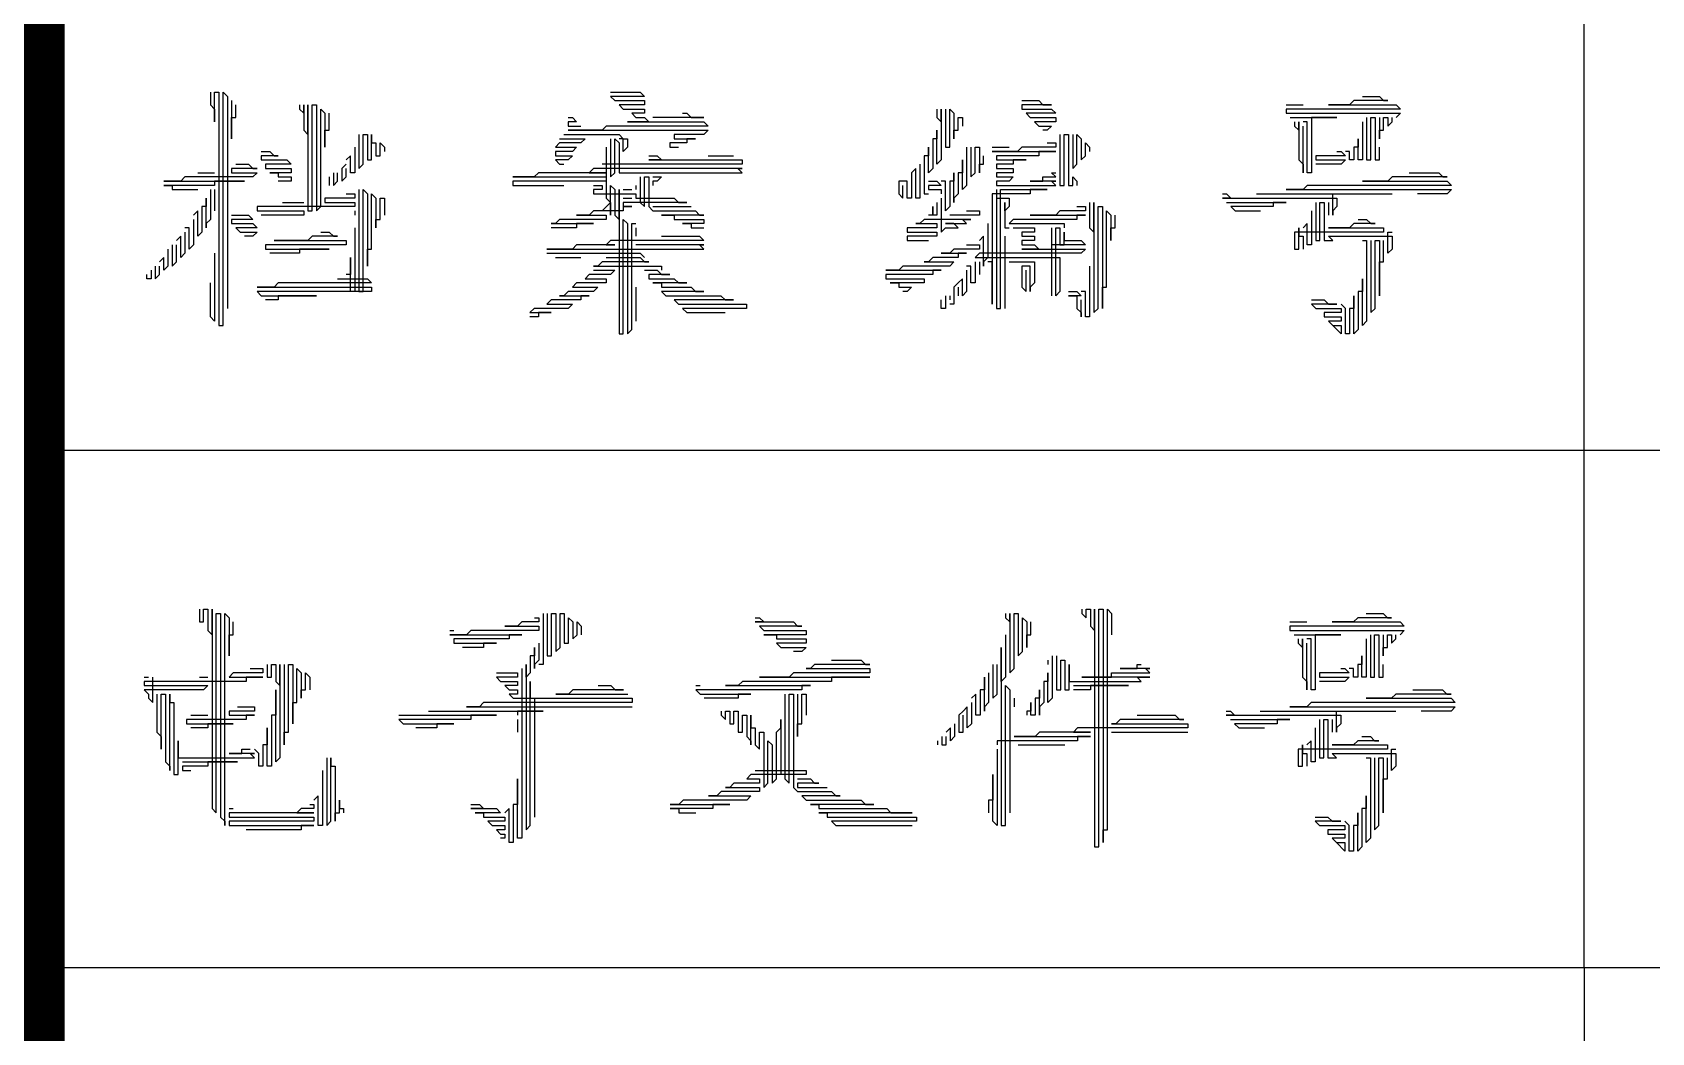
# Model space of a CAD drawing. Header units: inches. Extents: x -10386 to 73614, y -7144 to 52256.
# Drawn here: x 63614 to 66119, y -3244 to -1697 of the extents above; entities that cross this region are included whole.
import ezdxf

# ---------------------------------------------------------------- set-up
doc = ezdxf.new("R2010")
doc.units = ezdxf.units.IN
doc.header["$MEASUREMENT"] = 0
doc.layers.add('TITLE_BLOCK_A1$0$TITLE', color=7, linetype='Continuous')

msp = doc.modelspace()

# ---------------------------------------------------------------- linework, layer by layer
at = {"layer": 'TITLE_BLOCK_A1$0$TITLE'}
for p, q in [((66014.1, -3143.5), (66014.1, -343.5)), ((63614.1, -2343.5), (72114.1, -2343.5)), ((63614.1, -3143.5), (72114.1, -3143.5)), ((66014.1, -3143.5), (66014.1, -4743.5))]:
    msp.add_line(p, q, dxfattribs=at)
at = {"layer": 'TITLE_BLOCK_A1$0$TITLE', "const_width": 100}
msp.add_lwpolyline([(63614.1, 50656.5), (63614.1, -5543.5)], dxfattribs=at)
at = {"layer": 'TITLE_BLOCK_A1$0$TITLE'}
for points in [[(63889.5, -1789.4), (63889.5, -1809.1), (63896, -1815.6), (63896, -1835.3), (63896, -1789.4), (63902.6, -1789.4), (63902.6, -2150.3), (63909.2, -2150.3), (63909.2, -1789.4), (63915.7, -1796), (63915.7, -2124.1)], [(63922.3, -1802.5), (63922.3, -1861.6), (63922.3, -1828.8), (63928.8, -1828.8), (63928.8, -1809.1)], [(64508.4, -1789.4), (64554.3, -1789.4), (64560.9, -1796), (64508.4, -1796), (64514.9, -1802.5), (64560.9, -1802.5), (64560.9, -1809.1), (64521.5, -1809.1), (64528, -1815.6), (64560.9, -1815.6), (64560.9, -1822.2), (64541.2, -1822.2), (64547.7, -1828.8), (64560.9, -1828.8), (64567.4, -1835.3), (64534.6, -1835.3), (64633, -1835.3), (64652.7, -1835.3), (64659.3, -1841.9), (64560.9, -1841.9), (64501.8, -1841.9), (64495.2, -1848.5), (64442.7, -1848.5), (64541.2, -1848.5), (64639.6, -1848.5), (64659.3, -1848.5), (64652.7, -1855), (64606.8, -1855), (64606.8, -1861.6), (64639.6, -1861.6), (64626.5, -1861.6), (64626.5, -1868.1), (64600.2, -1868.1), (64600.2, -1874.7), (64613.4, -1874.7)], [(65144.4, -1802.5), (65170.7, -1802.5), (65177.2, -1809.1), (65190.4, -1809.1), (65144.4, -1809.1), (65144.4, -1815.6), (65190.4, -1815.6), (65196.9, -1822.2), (65151, -1822.2), (65157.6, -1828.8), (65196.9, -1828.8), (65196.9, -1835.3), (65164.1, -1835.3), (65170.7, -1841.9), (65190.4, -1841.9), (65183.8, -1848.5), (65177.2, -1848.5)], [(65671.2, -1796), (65697.5, -1796), (65704, -1802.5), (65710.6, -1802.5), (65658.1, -1802.5), (65651.5, -1809.1), (65618.7, -1809.1), (65717.2, -1809.1), (65723.7, -1809.1), (65730.3, -1815.6), (65631.9, -1815.6), (65553.1, -1815.6), (65553.1, -1822.2), (65651.5, -1822.2), (65730.3, -1822.2), (65723.7, -1828.8)], [(64027.3, -1809.1), (64027.3, -1815.6), (64033.8, -1822.2), (64033.8, -1809.1), (64033.8, -1848.5), (64040.4, -1855), (64040.4, -1809.1), (64040.4, -1907.5), (64040.4, -1973.1), (64047, -1973.1), (64047, -1874.7), (64047, -1809.1), (64053.5, -1809.1), (64053.5, -1907.5), (64053.5, -1973.1), (64060.1, -1966.6), (64060.1, -1868.1), (64060.1, -1815.6), (64066.7, -1822.2), (64066.7, -1874.7), (64066.7, -1848.5), (64073.2, -1848.5), (64073.2, -1822.2)], [(64619.9, -1822.2), (64626.5, -1822.2), (64633, -1828.8), (64652.7, -1828.8), (64574, -1828.8)], [(65013.2, -1815.6), (65013.2, -1828.8), (65019.7, -1835.3), (65019.7, -1815.6), (65019.7, -1894.4), (65013.2, -1901), (65013.2, -1848.5), (65013.2, -1861.6), (65006.6, -1861.6), (65006.6, -1907.5), (65000.1, -1914.1), (65000.1, -1874.7), (65000.1, -1887.8), (64993.5, -1887.8), (64993.5, -1946.9), (65000.1, -1946.9)], [(65026.3, -1815.6), (65026.3, -1874.7), (65032.9, -1874.7), (65032.9, -1815.6), (65039.4, -1822.2), (65039.4, -1861.6), (65039.4, -1848.5), (65046, -1848.5), (65046, -1828.8), (65052.6, -1828.8), (65052.6, -1841.9)], [(65553.1, -1809.1), (65579.4, -1809.1)], [(64442.7, -1828.8), (64449.3, -1828.8), (64455.9, -1835.3), (64442.7, -1835.3), (64442.7, -1841.9), (64462.4, -1841.9)], [(65559.7, -1828.8), (65566.2, -1828.8), (65631.9, -1828.8), (65592.5, -1828.8), (65592.5, -1835.3), (65592.5, -1914.1), (65585.9, -1914.1), (65585.9, -1835.3), (65579.4, -1835.3)], [(65566.2, -1835.3), (65566.2, -1841.9), (65572.8, -1848.5), (65572.8, -1835.3), (65572.8, -1894.4), (65579.4, -1901), (65579.4, -1914.1), (65579.4, -1841.9)], [(65671.2, -1835.3), (65671.2, -1894.4), (65664.7, -1894.4), (65664.7, -1861.6), (65664.7, -1874.7), (65658.1, -1874.7), (65658.1, -1894.4), (65651.5, -1894.4), (65651.5, -1881.3), (65645, -1881.3)], [(65677.8, -1828.8), (65677.8, -1894.4), (65684.4, -1894.4), (65684.4, -1828.8), (65690.9, -1828.8), (65690.9, -1894.4), (65697.5, -1894.4), (65697.5, -1874.7)], [(65697.5, -1828.8), (65697.5, -1861.6), (65697.5, -1848.5), (65704, -1848.5), (65704, -1828.8), (65710.6, -1828.8), (65710.6, -1841.9), (65717.2, -1835.3), (65717.2, -1828.8)], [(64112.6, -1874.7), (64112.6, -1914.1), (64106, -1914.1), (64106, -1887.8), (64099.5, -1894.4)], [(64119.2, -1855), (64119.2, -1907.5), (64125.7, -1901), (64125.7, -1855), (64132.3, -1855), (64132.3, -1894.4), (64138.8, -1894.4), (64138.8, -1855), (64138.8, -1868.1), (64145.4, -1868.1), (64145.4, -1887.8), (64152, -1887.8), (64152, -1868.1), (64158.5, -1874.7), (64158.5, -1881.3)], [(64508.4, -1861.6), (64508.4, -1920.6), (64514.9, -1914.1), (64514.9, -1861.6), (64521.5, -1868.1), (64521.5, -1914.1), (64528, -1914.1), (64626.5, -1914.1), (64711.8, -1914.1), (64705.2, -1907.5), (64711.8, -1907.5), (64613.4, -1907.5), (64514.9, -1907.5), (64482.1, -1907.5), (64475.5, -1914.1), (64501.8, -1914.1), (64403.4, -1914.1), (64396.8, -1914.1), (64390.2, -1920.6), (64357.4, -1920.6), (64455.9, -1920.6), (64501.8, -1920.6), (64501.8, -1927.2), (64403.4, -1927.2), (64357.4, -1927.2), (64357.4, -1933.8), (64436.2, -1933.8)], [(64429.6, -1861.6), (64469, -1861.6), (64462.4, -1868.1), (64429.6, -1868.1), (64423, -1874.7), (64455.9, -1874.7), (64449.3, -1881.3), (64423, -1881.3), (64423, -1887.8), (64449.3, -1887.8), (64442.7, -1894.4), (64423, -1894.4), (64429.6, -1901), (64436.2, -1901)], [(64436.2, -1855), (64521.5, -1855), (64528, -1861.6), (64534.6, -1861.6), (64534.6, -1874.7), (64528, -1881.3), (64528, -1861.6), (64521.5, -1861.6)], [(64501.8, -1874.7), (64501.8, -1953.5), (64508.4, -1960), (64508.4, -1979.7), (64508.4, -1933.8), (64514.9, -1940.3), (64514.9, -1979.7), (64521.5, -1986.3), (64521.5, -1940.3), (64521.5, -2038.8), (64521.5, -2137.2), (64521.5, -2163.5), (64528, -2163.5), (64528, -2065), (64528, -1986.3), (64534.6, -1992.8), (64534.6, -2091.3), (64534.6, -2163.5), (64541.2, -2156.9), (64541.2, -2058.5), (64541.2, -1992.8), (64547.7, -1992.8)], [(65059.1, -1874.7), (65059.1, -1933.8), (65052.6, -1940.3), (65052.6, -1894.4), (65052.6, -1914.1), (65046, -1914.1), (65046, -1946.9), (65039.4, -1953.5), (65039.4, -1960), (65039.4, -1914.1), (65039.4, -1927.2), (65032.9, -1927.2), (65032.9, -1966.6), (65026.3, -1973.1), (65026.3, -1927.2), (65019.7, -1927.2)], [(65065.7, -1874.7), (65065.7, -1920.6), (65072.2, -1914.1), (65072.2, -1874.7), (65078.8, -1874.7), (65078.8, -1914.1), (65078.8, -1901), (65085.4, -1901), (65085.4, -1887.8)], [(65183.8, -1868.1), (65196.9, -1868.1), (65196.9, -1874.7), (65144.4, -1874.7), (65137.9, -1881.3), (65098.5, -1881.3), (65196.9, -1881.3), (65170.7, -1881.3), (65170.7, -1887.8), (65105.1, -1887.8), (65105.1, -1894.4), (65151, -1894.4), (65131.3, -1894.4), (65131.3, -1901), (65105.1, -1901), (65105.1, -1907.5), (65131.3, -1907.5), (65131.3, -1914.1), (65105.1, -1914.1), (65105.1, -1920.6), (65131.3, -1920.6), (65124.7, -1927.2), (65105.1, -1927.2), (65105.1, -1933.8), (65196.9, -1933.8), (65190.4, -1927.2), (65196.9, -1927.2), (65157.6, -1927.2), (65177.2, -1927.2), (65177.2, -1920.6), (65196.9, -1920.6), (65190.4, -1914.1), (65196.9, -1914.1)], [(65098.5, -1874.7), (65124.7, -1874.7)], [(65203.5, -1855), (65203.5, -1933.8), (65210.1, -1933.8), (65210.1, -1855), (65216.6, -1855), (65216.6, -1933.8), (65223.2, -1933.8), (65223.2, -1920.6), (65229.7, -1927.2), (65229.7, -1933.8)], [(65223.2, -1855), (65223.2, -1907.5), (65229.7, -1901), (65229.7, -1855), (65236.3, -1861.6), (65236.3, -1894.4), (65242.9, -1887.8), (65242.9, -1868.1), (65249.4, -1874.7), (65249.4, -1881.3)], [(63928.8, -1901), (63948.5, -1901), (63955.1, -1907.5), (63961.7, -1907.5), (63922.3, -1907.5), (63922.3, -1914.1), (63961.7, -1914.1), (63955.1, -1920.6), (63856.7, -1920.6), (63850.1, -1920.6), (63843.5, -1927.2), (63817.3, -1927.2), (63915.7, -1927.2), (63942, -1927.2), (63896, -1927.2), (63896, -1933.8), (63817.3, -1933.8), (63830.4, -1933.8), (63830.4, -1940.3), (63869.8, -1940.3)], [(63968.2, -1881.3), (63981.3, -1881.3), (63987.9, -1887.8), (63994.5, -1887.8), (63968.2, -1887.8), (63968.2, -1894.4), (64007.6, -1894.4), (64014.2, -1901), (63974.8, -1901), (63974.8, -1907.5), (64014.2, -1907.5), (64014.2, -1914.1), (63981.3, -1914.1), (63994.5, -1914.1), (63994.5, -1920.6), (64014.2, -1920.6), (64014.2, -1927.2), (63994.5, -1927.2)], [(64099.5, -1901), (64092.9, -1907.5), (64092.9, -1927.2), (64099.5, -1920.6), (64099.5, -1907.5)], [(64567.4, -1887.8), (64580.5, -1887.8), (64587.1, -1894.4), (64567.4, -1894.4), (64665.9, -1894.4), (64711.8, -1894.4), (64711.8, -1901), (64613.4, -1901), (64514.9, -1901), (64495.2, -1901)], [(64659.3, -1887.8), (64698.7, -1887.8)], [(64986.9, -1901), (64986.9, -1953.5), (64980.4, -1953.5), (64980.4, -1907.5), (64973.8, -1914.1), (64973.8, -1920.6), (64973.8, -1953.5), (64967.2, -1953.5), (64967.2, -1927.2), (64960.7, -1927.2), (64954.1, -1927.2), (64954.1, -1946.9), (64960.7, -1953.5), (64960.7, -1933.8)], [(65631.9, -1881.3), (65638.4, -1881.3), (65645, -1887.8), (65599, -1887.8), (65599, -1894.4), (65645, -1894.4), (65638.4, -1901), (65599, -1901)], [(63869.8, -1914.1), (63896, -1914.1)], [(64073.2, -1920.6), (64073.2, -1933.8)], [(64079.8, -1914.1), (64079.8, -1933.8), (64086.3, -1927.2), (64086.3, -1914.1)], [(64554.3, -1920.6), (64554.3, -1960), (64560.9, -1966.6), (64560.9, -1920.6), (64567.4, -1920.6), (64567.4, -1966.6), (64574, -1973.1), (64639.6, -1973.1), (64646.2, -1979.7), (64652.7, -1979.7), (64587.1, -1979.7), (64606.8, -1979.7), (64606.8, -1986.3), (64652.7, -1986.3), (64652.7, -1992.8), (64619.9, -1992.8), (64633, -1992.8), (64633, -1999.4), (64652.7, -1999.4)], [(64574, -1920.6), (64587.1, -1920.6), (64580.5, -1927.2), (64574, -1927.2), (64574, -1933.8)], [(65000.1, -1927.2), (65013.2, -1927.2), (65019.7, -1933.8), (65000.1, -1933.8), (65000.1, -1940.3), (65019.7, -1940.3), (65019.7, -1946.9)], [(65743.4, -1914.1), (65789.4, -1914.1), (65795.9, -1920.6), (65802.5, -1920.6), (65717.2, -1920.6), (65710.6, -1927.2), (65671.2, -1927.2), (65769.7, -1927.2), (65802.5, -1927.2), (65809, -1933.8), (65710.6, -1933.8), (65612.2, -1933.8), (65585.9, -1933.8), (65579.4, -1940.3), (65553.1, -1940.3), (65651.5, -1940.3), (65750, -1940.3), (65809, -1940.3), (65802.5, -1946.9), (65756.5, -1946.9)], [(63889.5, -1940.3), (63889.5, -1986.3), (63882.9, -1992.8), (63882.9, -1999.4), (63882.9, -1953.5), (63882.9, -1966.6), (63876.3, -1966.6), (63876.3, -2006), (63869.8, -2012.5), (63869.8, -1973.1), (63863.2, -1979.7)], [(63896, -1940.3), (63896, -1973.1)], [(64099.5, -1946.9), (64112.6, -1946.9), (64112.6, -1953.5), (64066.7, -1953.5), (64066.7, -1960), (64112.6, -1960), (64112.6, -1966.6), (64014.2, -1966.6), (63961.7, -1966.6), (63961.7, -1973.1), (64033.8, -1973.1), (64033.8, -1979.7), (63968.2, -1979.7)], [(64119.2, -1940.3), (64119.2, -2038.8), (64119.2, -2097.8), (64125.7, -2097.8), (64125.7, -1999.4), (64125.7, -1940.3), (64132.3, -1946.9), (64132.3, -2045.3), (64132.3, -2058.5), (64132.3, -2032.2), (64138.8, -2032.2), (64138.8, -1946.9), (64145.4, -1953.5), (64145.4, -1999.4), (64145.4, -1986.3), (64152, -1986.3), (64152, -1953.5), (64158.5, -1953.5), (64158.5, -1979.7)], [(64482.1, -1933.8), (64495.2, -1933.8), (64495.2, -1940.3), (64482.1, -1940.3), (64482.1, -1946.9), (64547.7, -1946.9), (64547.7, -1953.5), (64606.8, -1953.5), (64613.4, -1960), (64626.5, -1960), (64528, -1960), (64528, -1966.6), (64541.2, -1966.6), (64528, -1966.6), (64528, -1973.1), (64482.1, -1973.1), (64475.5, -1979.7), (64455.9, -1979.7), (64501.8, -1979.7), (64501.8, -1986.3), (64429.6, -1986.3), (64423, -1992.8), (64416.5, -1992.8), (64482.1, -1992.8), (64455.9, -1992.8), (64455.9, -1999.4), (64416.5, -1999.4)], [(64528, -1940.3), (64541.2, -1940.3)], [(64528, -1953.5), (64541.2, -1953.5)], [(64547.7, -1933.8), (64547.7, -1940.3)], [(65019.7, -1953.5), (65019.7, -2006), (65026.3, -1999.4), (65046, -1999.4), (65039.4, -1992.8), (65026.3, -1992.8), (65059.1, -1992.8), (65052.6, -1986.3), (65065.7, -1986.3), (64993.5, -1986.3), (64986.9, -1992.8), (64980.4, -1992.8), (65013.2, -1992.8), (65013.2, -1999.4), (64967.2, -1999.4), (64967.2, -2006), (65013.2, -2006), (65013.2, -2012.5), (64967.2, -2012.5), (64967.2, -2019.1), (65000.1, -2019.1)], [(65105.1, -1940.3), (65105.1, -2038.8), (65105.1, -2124.1), (65111.6, -2124.1), (65111.6, -2025.6), (65111.6, -1940.3), (65118.2, -1940.3), (65183.8, -1940.3), (65157.6, -1940.3), (65157.6, -1946.9), (65098.5, -1946.9), (65098.5, -1953.5), (65098.5, -2051.9), (65098.5, -2117.5), (65098.5, -2051.9), (65091.9, -2051.9)], [(65105.1, -1953.5), (65124.7, -1953.5), (65124.7, -1960), (65124.7, -1966.6), (65118.2, -1973.1), (65118.2, -1960), (65118.2, -1999.4), (65124.7, -1999.4)], [(65454.7, -1946.9), (65461.2, -1946.9), (65467.8, -1953.5), (65454.7, -1953.5), (65553.1, -1953.5), (65631.9, -1953.5), (65631.9, -1960), (65631.9, -1966.6), (65625.3, -1973.1), (65625.3, -1979.7), (65625.3, -1946.9), (65631.9, -1946.9)], [(65507.2, -1946.9), (65605.6, -1946.9), (65704, -1946.9), (65717.2, -1946.9)], [(64001, -1960), (64033.8, -1960)], [(64112.6, -1973.1), (64112.6, -1979.7)], [(64495.2, -1973.1), (64508.4, -1960)], [(64574, -1966.6), (64633, -1966.6)], [(65013.2, -1960), (65013.2, -1979.7), (65006.6, -1979.7), (65006.6, -1966.6), (65006.6, -1979.7), (65000.1, -1979.7)], [(65059.1, -1973.1), (65078.8, -1973.1), (65078.8, -1979.7), (65032.9, -1979.7)], [(65229.7, -1966.6), (65242.9, -1966.6), (65242.9, -1973.1), (65203.5, -1973.1), (65196.9, -1979.7), (65157.6, -1979.7), (65242.9, -1979.7), (65229.7, -1979.7), (65229.7, -1986.3), (65131.3, -1986.3), (65124.7, -1992.8), (65210.1, -1992.8), (65210.1, -1999.4)], [(65249.4, -1960), (65249.4, -1999.4), (65256, -2006), (65256, -1960), (65256, -2058.5), (65256, -2130.6), (65262.6, -2124.1), (65262.6, -2025.6), (65262.6, -1966.6), (65269.1, -1966.6), (65269.1, -2065), (65269.1, -2124.1), (65269.1, -2091.3), (65275.7, -2091.3), (65275.7, -1992.8), (65275.7, -1973.1), (65282.2, -1979.7), (65282.2, -2019.1), (65282.2, -1999.4), (65288.8, -1999.4), (65288.8, -1979.7)], [(65461.2, -1960), (65553.1, -1960), (65533.4, -1960), (65533.4, -1966.6), (65467.8, -1966.6), (65474.4, -1973.1), (65513.7, -1973.1)], [(65592.5, -1973.1), (65592.5, -2025.6), (65585.9, -2025.6), (65585.9, -1992.8), (65579.4, -1999.4)], [(65599, -1960), (65599, -2019.1), (65605.6, -2019.1), (65605.6, -1960), (65612.2, -1960), (65612.2, -2019.1), (65618.7, -2019.1), (65625.3, -2019.1), (65618.7, -2012.5), (65717.2, -2012.5), (65717.2, -2019.1), (65717.2, -2032.2), (65710.6, -2038.8), (65710.6, -2006), (65717.2, -2006)], [(65618.7, -1960), (65618.7, -1979.7)], [(63863.2, -1986.3), (63863.2, -2025.6), (63856.7, -2032.2), (63856.7, -1999.4), (63850.1, -1999.4)], [(63922.3, -1979.7), (63948.5, -1979.7), (63955.1, -1986.3), (63922.3, -1986.3), (63922.3, -1992.8), (63955.1, -1992.8), (63961.7, -1999.4), (63928.8, -1999.4), (63935.4, -2006), (63961.7, -2006), (63955.1, -2012.5), (63942, -2012.5)], [(64112.6, -1999.4), (64112.6, -2097.8), (64106, -2097.8), (64106, -2045.3), (64106, -2071.6), (64099.5, -2071.6)], [(64547.7, -1999.4), (64547.7, -2006), (64547.7, -2012.5)], [(65131.3, -1999.4), (65137.9, -1999.4), (65164.1, -1999.4), (65164.1, -2006), (65144.4, -2006), (65144.4, -2012.5), (65164.1, -2012.5), (65164.1, -2019.1), (65144.4, -2019.1), (65144.4, -2025.6), (65164.1, -2025.6), (65170.7, -2032.2), (65144.4, -2032.2), (65242.9, -2032.2), (65236.3, -2038.8), (65137.9, -2038.8), (65078.8, -2038.8), (65072.2, -2045.3), (65170.7, -2045.3), (65203.5, -2045.3), (65203.5, -2051.9), (65203.5, -2097.8), (65196.9, -2104.4), (65196.9, -2006), (65196.9, -1999.4), (65203.5, -1999.4), (65203.5, -2025.6), (65210.1, -2025.6), (65210.1, -2006), (65210.1, -2019.1), (65216.6, -2019.1), (65236.3, -2019.1), (65242.9, -2025.6), (65190.4, -2025.6)], [(65091.9, -1992.8), (65091.9, -2045.3), (65085.4, -2051.9), (65085.4, -2058.5), (65085.4, -2012.5), (65078.8, -2019.1)], [(65190.4, -1999.4), (65190.4, -2097.8), (65190.4, -2104.4)], [(65664.7, -1986.3), (65677.8, -1986.3), (65684.4, -1992.8), (65690.9, -1992.8), (65658.1, -1992.8), (65651.5, -1999.4), (65618.7, -1999.4), (65704, -1999.4), (65704, -2006), (65605.6, -2006), (65566.2, -2006), (65566.2, -2012.5), (65566.2, -2032.2), (65572.8, -2032.2), (65572.8, -1999.4), (65572.8, -2012.5), (65579.4, -2012.5), (65579.4, -2032.2)], [(63830.4, -2025.6), (63830.4, -2058.5), (63837, -2051.9), (63837, -2025.6)], [(63850.1, -2006), (63850.1, -2038.8), (63843.5, -2045.3), (63843.5, -2012.5), (63837, -2019.1)], [(64060.1, -2006), (64073.2, -2006), (64079.8, -2012.5), (64086.3, -2012.5), (64047, -2012.5), (64040.4, -2019.1), (63987.9, -2019.1), (64086.3, -2019.1), (64099.5, -2019.1), (64099.5, -2025.6), (64001, -2025.6), (63974.8, -2025.6), (63974.8, -2032.2), (64073.2, -2032.2), (64027.3, -2032.2), (64027.3, -2038.8), (63981.3, -2038.8)], [(64587.1, -2012.5), (64646.2, -2012.5), (64652.7, -2019.1), (64554.3, -2019.1), (64508.4, -2019.1), (64501.8, -2025.6), (64514.9, -2025.6), (64455.9, -2025.6), (64449.3, -2032.2), (64409.9, -2032.2), (64508.4, -2032.2), (64606.8, -2032.2), (64652.7, -2032.2), (64646.2, -2025.6), (64652.7, -2025.6), (64554.3, -2025.6), (64547.7, -2025.6)], [(65059.1, -2025.6), (65078.8, -2025.6), (65078.8, -2032.2), (65039.4, -2032.2), (65032.9, -2038.8), (65019.7, -2038.8), (65059.1, -2038.8), (65046, -2038.8), (65046, -2045.3), (65006.6, -2045.3), (65000.1, -2051.9), (64993.5, -2051.9), (65039.4, -2051.9), (65032.9, -2058.5), (64960.7, -2058.5), (64954.1, -2065), (64934.4, -2065), (65019.7, -2065), (65006.6, -2065), (65006.6, -2071.6), (64934.4, -2071.6), (64934.4, -2078.1), (64993.5, -2078.1), (64993.5, -2084.7), (64941, -2084.7), (64954.1, -2084.7), (64954.1, -2091.3), (64973.8, -2091.3), (64967.2, -2097.8), (64960.7, -2097.8)], [(65118.2, -2012.5), (65118.2, -2111), (65118.2, -2124.1)], [(65671.2, -2019.1), (65677.8, -2019.1), (65677.8, -2117.5), (65677.8, -2143.8), (65671.2, -2150.3), (65671.2, -2078.1), (65671.2, -2097.8), (65664.7, -2097.8), (65664.7, -2156.9), (65658.1, -2163.5), (65658.1, -2104.4), (65658.1, -2124.1), (65651.5, -2124.1), (65651.5, -2163.5), (65645, -2163.5), (65645, -2124.1), (65638.4, -2117.5)], [(65684.4, -2019.1), (65684.4, -2117.5), (65684.4, -2130.6), (65690.9, -2124.1), (65690.9, -2025.6), (65690.9, -2019.1), (65697.5, -2019.1), (65697.5, -2104.4), (65697.5, -2051.9), (65704, -2051.9), (65704, -2019.1)], [(63823.8, -2032.2), (63823.8, -2058.5), (63817.3, -2065), (63817.3, -2045.3), (63810.7, -2051.9)], [(63896, -2038.8), (63896, -2137.2), (63896, -2143.8), (63889.5, -2137.2), (63889.5, -2084.7)], [(64409.9, -2038.8), (64508.4, -2038.8), (64554.3, -2038.8), (64560.9, -2045.3)], [(64423, -2045.3), (64462.4, -2045.3)], [(64501.8, -2045.3), (64554.3, -2045.3), (64560.9, -2051.9), (64567.4, -2051.9), (64495.2, -2051.9), (64488.7, -2058.5), (64482.1, -2058.5), (64580.5, -2058.5), (64587.1, -2058.5), (64587.1, -2065)], [(65072.2, -2051.9), (65072.2, -2084.7), (65065.7, -2084.7), (65065.7, -2058.5), (65059.1, -2058.5)], [(65078.8, -2051.9), (65078.8, -2071.6)], [(65124.7, -2051.9), (65164.1, -2051.9), (65164.1, -2058.5), (65164.1, -2084.7), (65157.6, -2091.3), (65157.6, -2097.8), (65157.6, -2058.5), (65151, -2058.5), (65144.4, -2058.5), (65144.4, -2091.3), (65151, -2097.8), (65151, -2065)], [(63797.6, -2065), (63797.6, -2078.1), (63791, -2078.1), (63791, -2071.6)], [(63804.2, -2058.5), (63804.2, -2078.1), (63810.7, -2071.6), (63810.7, -2058.5)], [(64086.3, -2078.1), (64132.3, -2078.1), (64138.8, -2084.7), (64040.4, -2084.7), (63994.5, -2084.7), (63987.9, -2091.3), (63961.7, -2091.3), (64060.1, -2091.3), (64138.8, -2091.3), (64138.8, -2097.8), (64040.4, -2097.8), (63961.7, -2097.8), (63968.2, -2104.4), (64053.5, -2104.4), (63994.5, -2104.4), (63994.5, -2111), (63974.8, -2111)], [(64482.1, -2065), (64514.9, -2065), (64508.4, -2071.6), (64475.5, -2071.6), (64469, -2078.1), (64501.8, -2078.1), (64501.8, -2084.7), (64455.9, -2084.7), (64449.3, -2091.3), (64488.7, -2091.3), (64482.1, -2097.8), (64442.7, -2097.8), (64436.2, -2104.4), (64429.6, -2104.4), (64475.5, -2104.4), (64462.4, -2104.4), (64462.4, -2111), (64416.5, -2111), (64409.9, -2117.5), (64449.3, -2117.5), (64442.7, -2124.1), (64390.2, -2124.1), (64383.7, -2130.6), (64416.5, -2130.6), (64396.8, -2130.6), (64396.8, -2137.2), (64383.7, -2137.2)], [(64560.9, -2065), (64580.5, -2065), (64587.1, -2071.6), (64600.2, -2071.6), (64567.4, -2071.6), (64567.4, -2078.1), (64606.8, -2078.1), (64613.4, -2084.7), (64626.5, -2084.7), (64574, -2084.7), (64587.1, -2084.7), (64587.1, -2091.3), (64633, -2091.3), (64639.6, -2097.8), (64652.7, -2097.8), (64587.1, -2097.8), (64593.7, -2104.4), (64679, -2104.4), (64685.5, -2111), (64698.7, -2111), (64606.8, -2111), (64613.4, -2117.5), (64711.8, -2117.5), (64718.4, -2117.5), (64718.4, -2124.1), (64619.9, -2124.1), (64626.5, -2130.6), (64685.5, -2130.6)], [(65059.1, -2065), (65059.1, -2097.8), (65052.6, -2104.4), (65052.6, -2078.1), (65046, -2084.7), (65039.4, -2091.3), (65039.4, -2117.5), (65032.9, -2117.5)], [(65249.4, -2058.5), (65249.4, -2137.2), (65242.9, -2137.2), (65242.9, -2097.8), (65236.3, -2097.8)], [(64547.7, -2091.3), (64547.7, -2143.8)], [(65046, -2091.3), (65046, -2104.4)], [(65216.6, -2097.8), (65229.7, -2097.8), (65236.3, -2104.4), (65216.6, -2104.4), (65229.7, -2104.4), (65229.7, -2111), (65229.7, -2124.1), (65236.3, -2130.6), (65236.3, -2137.2), (65236.3, -2111)], [(65026.3, -2104.4), (65026.3, -2124.1), (65019.7, -2124.1), (65019.7, -2111)], [(65032.9, -2104.4), (65032.9, -2111)], [(65592.5, -2111), (65612.2, -2111), (65618.7, -2117.5), (65631.9, -2117.5), (65592.5, -2117.5), (65599, -2124.1), (65638.4, -2124.1), (65638.4, -2130.6), (65612.2, -2130.6), (65612.2, -2137.2), (65638.4, -2137.2), (65638.4, -2143.8), (65618.7, -2143.8), (65625.3, -2150.3), (65638.4, -2150.3), (65638.4, -2156.9), (65638.4, -2163.5), (65625.3, -2150.3)], [(63872.4, -2589.4), (63872.4, -2609.1), (63879, -2609.1), (63879, -2589.4), (63885.5, -2589.4), (63885.5, -2622.2), (63892.1, -2628.8), (63892.1, -2589.4), (63892.1, -2897.8), (63898.6, -2904.4), (63898.6, -2596), (63905.2, -2596), (63905.2, -2911), (63911.8, -2917.5), (63911.8, -2924.1), (63911.8, -2596), (63918.3, -2602.5), (63918.3, -2661.6), (63918.3, -2628.8), (63924.9, -2628.8), (63924.9, -2609.1)], [(64390.8, -2602.5), (64397.4, -2602.5), (64397.4, -2609.1), (64371.1, -2609.1), (64364.6, -2615.6), (64344.9, -2615.6), (64397.4, -2615.6), (64397.4, -2622.2), (64299, -2622.2), (64292.4, -2622.2), (64285.8, -2628.8), (64259.6, -2628.8), (64358, -2628.8), (64371.1, -2628.8), (64351.5, -2628.8), (64351.5, -2635.3), (64266.1, -2635.3), (64266.1, -2641.9), (64331.8, -2641.9), (64312.1, -2641.9), (64312.1, -2648.5), (64279.3, -2648.5)], [(64404, -2596), (64404, -2674.7), (64397.4, -2674.7)], [(64410.5, -2596), (64410.5, -2661.6), (64417.1, -2661.6), (64417.1, -2596), (64423.6, -2596), (64423.6, -2655), (64430.2, -2648.5), (64430.2, -2596), (64436.8, -2596), (64436.8, -2641.9), (64443.3, -2641.9), (64443.3, -2602.5), (64449.9, -2609.1), (64449.9, -2635.3), (64456.5, -2628.8), (64456.5, -2609.1), (64463, -2615.6), (64463, -2628.8)], [(64732.1, -2602.5), (64738.6, -2602.5), (64745.2, -2609.1), (64732.1, -2609.1), (64791.1, -2609.1), (64797.7, -2615.6), (64804.3, -2615.6), (64738.6, -2615.6), (64745.2, -2622.2), (64810.8, -2622.2), (64810.8, -2628.8), (64745.2, -2628.8), (64764.9, -2628.8), (64764.9, -2635.3), (64810.8, -2635.3), (64810.8, -2641.9), (64764.9, -2641.9), (64771.5, -2648.5), (64810.8, -2648.5), (64804.3, -2655), (64791.1, -2655)], [(65119.3, -2596), (65119.3, -2602.5), (65125.8, -2609.1), (65125.8, -2596), (65125.8, -2687.8), (65132.4, -2681.3), (65132.4, -2596), (65139, -2596), (65139, -2661.6), (65145.5, -2655), (65145.5, -2602.5), (65152.1, -2609.1), (65152.1, -2648.5), (65152.1, -2628.8), (65158.6, -2628.8), (65158.6, -2609.1)], [(65237.4, -2589.4), (65237.4, -2596), (65244, -2602.5), (65244, -2589.4), (65250.5, -2589.4), (65250.5, -2615.6), (65257.1, -2622.2), (65257.1, -2589.4), (65257.1, -2956.9), (65263.6, -2956.9), (65263.6, -2589.4), (65270.2, -2589.4), (65270.2, -2950.3), (65270.2, -2930.6), (65276.8, -2930.6), (65276.8, -2589.4), (65283.3, -2596), (65283.3, -2628.8)], [(65677.1, -2596), (65703.3, -2596), (65709.9, -2602.5), (65716.5, -2602.5), (65664, -2602.5), (65657.4, -2609.1), (65624.6, -2609.1), (65723, -2609.1), (65729.6, -2609.1), (65736.1, -2615.6), (65637.7, -2615.6), (65559, -2615.6), (65559, -2622.2), (65657.4, -2622.2), (65736.1, -2622.2), (65729.6, -2628.8)], [(64259.6, -2622.2), (64266.1, -2622.2)], [(65119.3, -2628.8), (65119.3, -2694.4), (65112.7, -2701), (65112.7, -2648.5), (65112.7, -2746.9), (65112.7, -2845.3), (65112.7, -2924.1), (65119.3, -2924.1), (65119.3, -2825.6), (65119.3, -2727.2), (65119.3, -2707.5), (65125.8, -2714.1), (65125.8, -2812.5), (65125.8, -2904.4)], [(65559, -2609.1), (65585.2, -2609.1)], [(65565.5, -2628.8), (65572.1, -2628.8), (65637.7, -2628.8), (65598.3, -2628.8), (65598.3, -2635.3), (65598.3, -2714.1), (65591.8, -2714.1), (65591.8, -2635.3), (65585.2, -2635.3)], [(65683.6, -2628.8), (65683.6, -2694.4), (65690.2, -2694.4), (65690.2, -2628.8), (65696.8, -2628.8), (65696.8, -2694.4), (65703.3, -2694.4), (65703.3, -2674.7)], [(65703.3, -2628.8), (65703.3, -2661.6), (65703.3, -2648.5), (65709.9, -2648.5), (65709.9, -2628.8), (65716.5, -2628.8), (65716.5, -2641.9), (65723, -2635.3), (65723, -2628.8)], [(64397.4, -2641.9), (64397.4, -2668.1), (64390.8, -2674.7), (64390.8, -2681.3), (64390.8, -2648.5), (64390.8, -2661.6), (64384.3, -2661.6), (64384.3, -2687.8), (64377.7, -2694.4), (64377.7, -2674.7), (64377.7, -2773.1), (64377.7, -2871.6), (64377.7, -2930.6), (64384.3, -2924.1), (64384.3, -2825.6), (64384.3, -2727.2), (64384.3, -2701), (64384.3, -2727.2), (64390.8, -2727.2), (64390.8, -2825.6), (64390.8, -2911)], [(65572.1, -2635.3), (65572.1, -2641.9), (65578.6, -2648.5), (65578.6, -2635.3), (65578.6, -2694.4), (65585.2, -2701), (65585.2, -2714.1), (65585.2, -2641.9)], [(65677.1, -2635.3), (65677.1, -2694.4), (65670.5, -2694.4), (65670.5, -2661.6), (65670.5, -2674.7), (65664, -2674.7), (65664, -2694.4), (65657.4, -2694.4), (65657.4, -2681.3), (65650.8, -2681.3)], [(63977.4, -2674.7), (63977.4, -2694.4), (63984, -2694.4), (63984, -2674.7), (63990.5, -2674.7), (63990.5, -2701), (63997.1, -2707.5), (63997.1, -2674.7), (63997.1, -2773.1), (63997.1, -2819.1), (63990.5, -2825.6), (63990.5, -2727.2), (63990.5, -2714.1), (63990.5, -2753.5), (63984, -2753.5), (63984, -2832.2), (63977.4, -2832.2), (63977.4, -2773.1), (63977.4, -2799.4), (63970.8, -2799.4), (63970.8, -2832.2), (63964.3, -2832.2), (63964.3, -2812.5), (63957.7, -2806)], [(64003.6, -2674.7), (64003.6, -2773.1), (64003.6, -2799.4), (64003.6, -2779.7), (64010.2, -2779.7), (64010.2, -2681.3), (64010.2, -2674.7), (64016.8, -2674.7), (64016.8, -2766.6), (64016.8, -2733.8), (64023.3, -2733.8), (64023.3, -2681.3), (64029.9, -2687.8), (64029.9, -2727.2), (64029.9, -2714.1), (64036.5, -2714.1), (64036.5, -2687.8), (64043, -2694.4), (64043, -2714.1)], [(64850.2, -2668.1), (64896.1, -2668.1), (64902.7, -2674.7), (64909.3, -2674.7), (64824, -2674.7), (64817.4, -2681.3), (64810.8, -2681.3), (64909.3, -2681.3), (64909.3, -2687.8), (64810.8, -2687.8), (64791.1, -2687.8), (64784.6, -2694.4), (64738.6, -2694.4), (64837.1, -2694.4), (64909.3, -2694.4), (64850.2, -2694.4), (64850.2, -2701), (64751.8, -2701), (64712.4, -2701), (64705.8, -2707.5), (64686.1, -2707.5), (64784.6, -2707.5), (64817.4, -2707.5), (64804.3, -2707.5), (64804.3, -2714.1), (64705.8, -2714.1), (64640.2, -2714.1), (64646.8, -2720.6), (64725.5, -2720.6), (64705.8, -2720.6), (64705.8, -2727.2), (64653.3, -2727.2)], [(65099.6, -2674.7), (65099.6, -2727.2), (65106.1, -2720.6), (65106.1, -2674.7)], [(65191.5, -2661.6), (65191.5, -2727.2), (65184.9, -2733.8), (65184.9, -2687.8), (65184.9, -2701), (65178.3, -2701), (65178.3, -2733.8), (65171.8, -2740.3), (65171.8, -2753.5), (65171.8, -2714.1), (65171.8, -2727.2), (65165.2, -2727.2), (65165.2, -2753.5), (65158.6, -2753.5), (65158.6, -2733.8), (65158.6, -2746.9), (65152.1, -2746.9), (65152.1, -2753.5)], [(65184.9, -2668.1), (65184.9, -2674.7)], [(65198, -2661.6), (65198, -2714.1), (65204.6, -2714.1), (65204.6, -2668.1), (65211.1, -2668.1), (65211.1, -2714.1), (65217.7, -2714.1), (65217.7, -2674.7), (65217.7, -2701), (65224.3, -2701), (65322.7, -2701), (65329.3, -2701), (65322.7, -2694.4), (65342.4, -2694.4), (65244, -2694.4), (65237.4, -2694.4), (65283.3, -2694.4), (65283.3, -2687.8), (65342.4, -2687.8), (65335.8, -2681.3), (65342.4, -2681.3), (65296.5, -2681.3), (65322.7, -2681.3), (65322.7, -2674.7), (65329.3, -2674.7)], [(63951.1, -2681.3), (63970.8, -2681.3), (63970.8, -2687.8), (63924.9, -2687.8), (63918.3, -2694.4), (63970.8, -2694.4), (63944.6, -2694.4), (63944.6, -2701), (63846.1, -2701), (63787.1, -2701), (63787.1, -2707.5), (63885.5, -2707.5), (63879, -2714.1), (63787.1, -2714.1), (63793.6, -2720.6), (63793.6, -2727.2), (63800.2, -2733.8), (63800.2, -2694.4)], [(63787.1, -2694.4), (63793.6, -2694.4)], [(63872.4, -2694.4), (63885.5, -2694.4)], [(64331.8, -2687.8), (64364.6, -2687.8), (64364.6, -2694.4), (64331.8, -2694.4), (64338.3, -2701), (64364.6, -2701), (64364.6, -2707.5), (64344.9, -2707.5), (64351.5, -2714.1), (64364.6, -2714.1), (64364.6, -2720.6), (64351.5, -2720.6), (64358, -2727.2), (64456.5, -2727.2), (64541.8, -2727.2), (64541.8, -2733.8), (64443.3, -2733.8), (64344.9, -2733.8), (64312.1, -2733.8), (64305.5, -2740.3), (64285.8, -2740.3), (64384.3, -2740.3), (64482.7, -2740.3), (64541.8, -2740.3)], [(64371.1, -2681.3), (64371.1, -2779.7), (64371.1, -2878.1), (64371.1, -2943.8), (64364.6, -2943.8), (64364.6, -2851.9), (64364.6, -2891.3), (64358, -2891.3), (64358, -2950.3), (64351.5, -2950.3), (64351.5, -2897.8), (64344.9, -2904.4)], [(65093, -2687.8), (65093, -2733.8), (65086.5, -2740.3), (65086.5, -2746.9), (65086.5, -2694.4), (65086.5, -2714.1), (65079.9, -2714.1), (65079.9, -2753.5), (65073.3, -2753.5), (65073.3, -2720.6), (65066.8, -2727.2)], [(65637.7, -2681.3), (65644.3, -2681.3), (65650.8, -2687.8), (65604.9, -2687.8), (65604.9, -2694.4), (65650.8, -2694.4), (65644.3, -2701), (65604.9, -2701)], [(63806.8, -2720.6), (63806.8, -2779.7), (63813.3, -2786.3), (63813.3, -2806), (63813.3, -2720.6), (63819.9, -2720.6), (63819.9, -2819.1), (63819.9, -2825.6), (63826.5, -2832.2), (63826.5, -2838.8), (63826.5, -2740.3), (63826.5, -2720.6), (63826.5, -2733.8), (63833, -2733.8), (63833, -2832.2), (63833, -2845.3), (63839.6, -2845.3), (63839.6, -2792.8), (63839.6, -2819.1), (63846.1, -2819.1), (63944.6, -2819.1), (63957.7, -2819.1), (63951.1, -2812.5), (63957.7, -2812.5), (63918.3, -2812.5), (63938, -2812.5), (63938, -2806), (63951.1, -2806)], [(64489.3, -2707.5), (64509, -2707.5), (64515.5, -2714.1), (64528.6, -2714.1), (64449.9, -2714.1), (64443.3, -2720.6), (64423.6, -2720.6), (64522.1, -2720.6), (64535.2, -2720.6)], [(64640.2, -2707.5), (64646.8, -2707.5)], [(64778, -2720.6), (64778, -2819.1), (64778, -2851.9), (64784.6, -2858.5), (64784.6, -2760), (64784.6, -2720.6), (64791.1, -2720.6), (64791.1, -2819.1), (64791.1, -2865), (64797.7, -2871.6), (64850.2, -2871.6), (64856.8, -2878.1), (64863.3, -2878.1), (64804.3, -2878.1), (64810.8, -2884.7), (64896.1, -2884.7), (64902.7, -2891.3), (64915.8, -2891.3), (64817.4, -2891.3), (64830.5, -2891.3), (64830.5, -2897.8), (64929, -2897.8), (64935.5, -2897.8), (64942.1, -2904.4), (64974.9, -2904.4), (64876.5, -2904.4), (64830.5, -2904.4), (64843.6, -2904.4), (64843.6, -2911), (64942.1, -2911), (64981.5, -2911), (64981.5, -2917.5), (64883, -2917.5), (64850.2, -2917.5), (64856.8, -2924.1), (64955.2, -2924.1), (64974.9, -2924.1)], [(64797.7, -2720.6), (64797.7, -2786.3), (64797.7, -2766.6), (64804.3, -2766.6), (64804.3, -2720.6), (64810.8, -2720.6), (64810.8, -2753.5)], [(65132.4, -2727.2), (65132.4, -2740.3)], [(65224.3, -2707.5), (65309.6, -2707.5), (65250.5, -2707.5), (65250.5, -2714.1), (65224.3, -2714.1)], [(65749.3, -2714.1), (65795.2, -2714.1), (65801.8, -2720.6), (65808.3, -2720.6), (65723, -2720.6), (65716.5, -2727.2), (65677.1, -2727.2), (65775.5, -2727.2), (65808.3, -2727.2), (65814.9, -2733.8), (65716.5, -2733.8), (65618, -2733.8), (65591.8, -2733.8), (65585.2, -2740.3), (65559, -2740.3), (65657.4, -2740.3), (65755.8, -2740.3), (65814.9, -2740.3), (65808.3, -2746.9), (65762.4, -2746.9)], [(63931.5, -2740.3), (63957.7, -2740.3), (63957.7, -2746.9), (63918.3, -2746.9), (63918.3, -2753.5), (63957.7, -2753.5), (63944.6, -2753.5), (63944.6, -2760), (63852.7, -2760), (63852.7, -2766.6), (63924.9, -2766.6), (63885.5, -2766.6), (63885.5, -2773.1), (63859.3, -2773.1)], [(63859.3, -2753.5), (63885.5, -2753.5)], [(64180.8, -2753.5), (64279.3, -2753.5), (64331.8, -2753.5), (64292.4, -2753.5), (64292.4, -2760), (64194, -2760), (64180.8, -2760), (64187.4, -2766.6), (64266.1, -2766.6), (64239.9, -2766.6), (64239.9, -2773.1), (64207.1, -2773.1)], [(64226.8, -2746.9), (64325.2, -2746.9), (64404, -2746.9), (64364.6, -2746.9), (64364.6, -2753.5)], [(64679.6, -2746.9), (64679.6, -2753.5), (64686.1, -2760), (64686.1, -2746.9), (64692.7, -2746.9), (64692.7, -2766.6), (64699.3, -2766.6), (64699.3, -2746.9), (64705.8, -2746.9), (64705.8, -2779.7), (64712.4, -2779.7), (64712.4, -2753.5), (64719, -2753.5), (64719, -2786.3), (64725.5, -2792.8), (64725.5, -2799.4), (64725.5, -2753.5), (64725.5, -2773.1), (64732.1, -2773.1), (64732.1, -2799.4), (64738.6, -2806), (64738.6, -2779.7), (64745.2, -2779.7), (64745.2, -2865), (64751.8, -2858.5), (64751.8, -2792.8), (64758.3, -2799.4), (64758.3, -2858.5), (64764.9, -2851.9), (64764.9, -2779.7), (64771.5, -2773.1), (64771.5, -2760), (64771.5, -2845.3)], [(65066.8, -2733.8), (65066.8, -2766.6), (65060.2, -2773.1), (65060.2, -2740.3), (65053.6, -2746.9), (65047.1, -2753.5), (65047.1, -2779.7), (65053.6, -2779.7), (65053.6, -2753.5)], [(65322.7, -2753.5), (65381.8, -2753.5), (65388.3, -2760), (65394.9, -2760), (65296.5, -2760), (65289.9, -2766.6), (65283.3, -2766.6), (65381.8, -2766.6), (65401.5, -2766.6), (65401.5, -2773.1), (65303, -2773.1), (65230.8, -2773.1), (65224.3, -2779.7), (65250.5, -2779.7), (65171.8, -2779.7), (65165.2, -2786.3), (65132.4, -2786.3), (65230.8, -2786.3), (65250.5, -2786.3), (65230.8, -2786.3), (65230.8, -2792.8), (65132.4, -2792.8), (65106.1, -2792.8), (65106.1, -2799.4)], [(65460.5, -2746.9), (65467.1, -2746.9), (65473.6, -2753.5), (65460.5, -2753.5), (65559, -2753.5), (65637.7, -2753.5), (65637.7, -2760), (65637.7, -2766.6), (65631.1, -2773.1), (65631.1, -2779.7), (65631.1, -2746.9), (65637.7, -2746.9)], [(65513, -2746.9), (65611.5, -2746.9), (65709.9, -2746.9), (65723, -2746.9)], [(64364.6, -2760), (64364.6, -2779.7)], [(65040.5, -2766.6), (65040.5, -2786.3), (65034, -2792.8), (65034, -2773.1), (65027.4, -2779.7)], [(65283.3, -2779.7), (65381.8, -2779.7), (65401.5, -2779.7)], [(65467.1, -2760), (65559, -2760), (65539.3, -2760), (65539.3, -2766.6), (65473.6, -2766.6), (65480.2, -2773.1), (65519.6, -2773.1)], [(65598.3, -2773.1), (65598.3, -2825.6), (65591.8, -2825.6), (65591.8, -2792.8), (65585.2, -2799.4)], [(65604.9, -2760), (65604.9, -2819.1), (65611.5, -2819.1), (65611.5, -2760), (65618, -2760), (65618, -2819.1), (65624.6, -2819.1), (65631.1, -2819.1), (65624.6, -2812.5), (65723, -2812.5), (65723, -2819.1), (65723, -2832.2), (65716.5, -2838.8), (65716.5, -2806), (65723, -2806)], [(65624.6, -2760), (65624.6, -2779.7)], [(65014.3, -2792.8), (65014.3, -2799.4)], [(65020.8, -2786.3), (65020.8, -2799.4), (65027.4, -2799.4), (65027.4, -2786.3)], [(65139, -2799.4), (65211.1, -2799.4)], [(65670.5, -2786.3), (65683.6, -2786.3), (65690.2, -2792.8), (65696.8, -2792.8), (65664, -2792.8), (65657.4, -2799.4), (65624.6, -2799.4), (65709.9, -2799.4), (65709.9, -2806), (65611.5, -2806), (65572.1, -2806), (65572.1, -2812.5), (65572.1, -2832.2), (65578.6, -2832.2), (65578.6, -2799.4), (65578.6, -2812.5), (65585.2, -2812.5), (65585.2, -2832.2)], [(63846.1, -2825.6), (63931.5, -2825.6), (63885.5, -2825.6), (63885.5, -2832.2), (63846.1, -2832.2), (63846.1, -2838.8), (63859.3, -2838.8)], [(64069.3, -2819.1), (64069.3, -2917.5), (64069.3, -2924.1), (64075.8, -2917.5), (64075.8, -2819.1), (64075.8, -2832.2), (64082.4, -2832.2), (64082.4, -2917.5), (64082.4, -2904.4), (64089, -2904.4), (64089, -2884.7), (64089, -2897.8), (64095.5, -2897.8), (64095.5, -2904.4)], [(65106.1, -2806), (65106.1, -2904.4), (65106.1, -2924.1), (65099.6, -2917.5), (65099.6, -2845.3), (65099.6, -2884.7), (65093, -2884.7), (65093, -2904.4)], [(65677.1, -2819.1), (65683.6, -2819.1), (65683.6, -2917.5), (65683.6, -2943.8), (65677.1, -2950.3), (65677.1, -2878.1), (65677.1, -2897.8), (65670.5, -2897.8), (65670.5, -2956.9), (65664, -2963.5), (65664, -2904.4), (65664, -2924.1), (65657.4, -2924.1), (65657.4, -2963.5), (65650.8, -2963.5), (65650.8, -2924.1), (65644.3, -2917.5)], [(65690.2, -2819.1), (65690.2, -2917.5), (65690.2, -2930.6), (65696.8, -2924.1), (65696.8, -2825.6), (65696.8, -2819.1), (65703.3, -2819.1), (65703.3, -2904.4), (65703.3, -2851.9), (65709.9, -2851.9), (65709.9, -2819.1)], [(64062.7, -2838.8), (64062.7, -2924.1), (64056.1, -2924.1), (64056.1, -2878.1), (64049.6, -2884.7)], [(64732.1, -2838.8), (64810.8, -2838.8), (64810.8, -2845.3), (64725.5, -2845.3), (64719, -2851.9), (64738.6, -2851.9), (64738.6, -2858.5), (64699.3, -2858.5), (64692.7, -2865), (64686.1, -2865), (64738.6, -2865), (64738.6, -2871.6), (64679.6, -2871.6), (64673, -2878.1), (64659.9, -2878.1), (64725.5, -2878.1), (64719, -2884.7), (64620.5, -2884.7), (64614, -2891.3), (64600.8, -2891.3), (64692.7, -2891.3), (64666.5, -2891.3), (64666.5, -2897.8), (64600.8, -2897.8), (64614, -2897.8), (64614, -2904.4), (64640.2, -2904.4)], [(64797.7, -2851.9), (64817.4, -2851.9), (64824, -2858.5), (64830.5, -2858.5), (64797.7, -2858.5), (64797.7, -2865), (64843.6, -2865)], [(64043, -2891.3), (64049.6, -2891.3), (64049.6, -2897.8), (64029.9, -2897.8), (64023.3, -2904.4), (64049.6, -2904.4), (63951.1, -2904.4), (63918.3, -2904.4), (63918.3, -2911), (64016.8, -2911), (64049.6, -2911), (64049.6, -2917.5), (63951.1, -2917.5), (63918.3, -2917.5), (63918.3, -2924.1), (64016.8, -2924.1), (64049.6, -2924.1), (64029.9, -2924.1), (64029.9, -2930.6), (63944.6, -2930.6)], [(63918.3, -2897.8), (63924.9, -2897.8)], [(64292.4, -2891.3), (64305.5, -2891.3), (64312.1, -2897.8), (64292.4, -2897.8), (64331.8, -2897.8), (64338.3, -2904.4), (64299, -2904.4), (64312.1, -2904.4), (64312.1, -2911), (64344.9, -2911), (64344.9, -2917.5), (64318.6, -2917.5), (64325.2, -2924.1), (64344.9, -2924.1), (64344.9, -2930.6), (64331.8, -2930.6), (64338.3, -2937.2), (64344.9, -2937.2), (64344.9, -2943.8), (64338.3, -2943.8)], [(65598.3, -2911), (65618, -2911), (65624.6, -2917.5), (65637.7, -2917.5), (65598.3, -2917.5), (65604.9, -2924.1), (65644.3, -2924.1), (65644.3, -2930.6), (65618, -2930.6), (65618, -2937.2), (65644.3, -2937.2), (65644.3, -2943.8), (65624.6, -2943.8), (65631.1, -2950.3), (65644.3, -2950.3), (65644.3, -2956.9), (65644.3, -2963.5), (65631.1, -2950.3)]]:
    msp.add_lwpolyline(points, dxfattribs=at)

doc.saveas('drawing.dxf')
